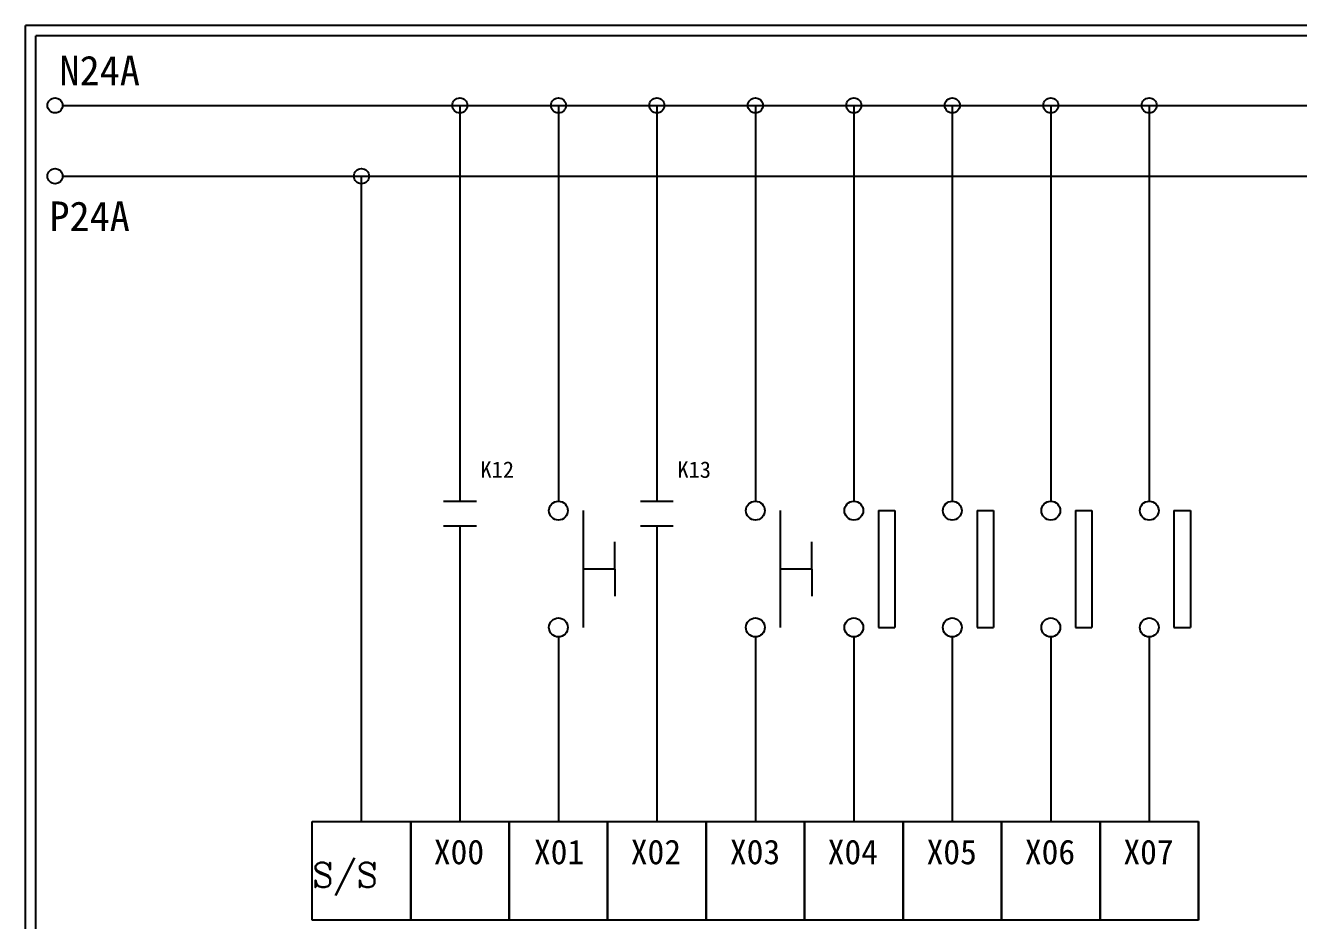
# Model space of a CAD drawing. Extents: x 275 to 668, y 265 to 816.
# Drawn here: x 274.9 to 430, y 359.8 to 468.9 of the extents above; entities that cross this region are included whole.
import ezdxf

# ---------------------------------------------------------------- set-up
doc = ezdxf.new("R2010")
doc.units = 0
doc.layers.get('0').update_dxf_attribs({"linetype": 'CONTINUOUS'})
doc.layers.add('圖框層', color=7, linetype='CONTINUOUS')
doc.layers.add('標尺寸層', color=3, linetype='CONTINUOUS')
doc.styles.add('CNS', font='romanc.shx', dxfattribs={"bigfont": 'chineset.shx'})
doc.styles.add('STSL', font='kaiu.ttf')

msp = doc.modelspace()

# ---------------------------------------------------------------- linework, layer by layer
at = {"color": 7}
for p, q in [((346.72, 402.67), (346.72, 405.98)), ((370.72, 402.67), (370.72, 405.98)), ((346.72, 402.67), (346.72, 399.36)), ((370.72, 402.67), (370.72, 399.36))]:
    msp.add_line(p, q, dxfattribs=at)
at = {"layer": '圖框層', "color": 7}
for p, q in [((561.9, 468.91), (274.9, 468.91)), ((274.9, 264.95), (274.9, 468.91)), ((560.65, 467.66), (276.15, 467.66)), ((276.15, 266.2), (276.15, 467.66))]:
    msp.add_line(p, q, dxfattribs=at)
at = {"layer": '標尺寸層', "color": 7}
for p, q in [((279.42, 459.17), (557.02, 459.17)), ((327.84, 459.17), (327.84, 410.94)), ((339.84, 459.17), (339.84, 410.94)), ((351.84, 459.17), (351.84, 410.94)), ((363.84, 459.17), (363.84, 410.94)), ((375.84, 459.17), (375.84, 410.94)), ((387.84, 459.17), (387.84, 410.94)), ((399.84, 459.17), (399.84, 410.94)), ((411.84, 459.17), (411.84, 410.94)), ((279.42, 450.55), (557.02, 450.55)), ((315.84, 371.9), (315.84, 450.55)), ((325.84, 410.94), (329.84, 410.94)), ((342.85, 409.79), (342.85, 395.56)), ((349.84, 410.94), (353.84, 410.94)), ((366.85, 409.79), (366.85, 395.56)), ((378.85, 409.79), (378.85, 395.56)), ((378.85, 409.79), (380.85, 409.79)), ((380.85, 409.79), (380.85, 395.56)), ((390.85, 409.79), (390.85, 395.56)), ((390.85, 409.79), (392.85, 409.79)), ((392.85, 409.79), (392.85, 395.56)), ((402.85, 409.79), (402.85, 395.56)), ((402.85, 409.79), (404.85, 409.79)), ((404.85, 409.79), (404.85, 395.56)), ((414.85, 409.79), (414.85, 395.56)), ((414.85, 409.79), (416.85, 409.79)), ((416.85, 409.79), (416.85, 395.56)), ((325.84, 407.94), (329.84, 407.94)), ((327.84, 407.94), (327.84, 371.9)), ((349.84, 407.94), (353.84, 407.94)), ((351.84, 407.94), (351.84, 371.9)), ((346.72, 402.67), (342.85, 402.67)), ((370.72, 402.67), (366.85, 402.67)), ((339.84, 394.41), (339.84, 371.9)), ((363.84, 394.41), (363.84, 371.9)), ((375.84, 394.41), (375.84, 371.9)), ((378.85, 395.56), (380.85, 395.56)), ((387.84, 394.41), (387.84, 371.9)), ((390.85, 395.56), (392.85, 395.56)), ((399.84, 394.41), (399.84, 371.9)), ((402.85, 395.56), (404.85, 395.56)), ((411.84, 394.41), (411.84, 371.9)), ((414.85, 395.56), (416.85, 395.56)), ((309.84, 371.9), (321.84, 371.9)), ((309.84, 359.9), (309.84, 371.9)), ((321.84, 371.9), (333.84, 371.9)), ((321.84, 359.9), (321.84, 371.9)), ((321.84, 371.9), (321.84, 359.9)), ((321.84, 359.9), (321.84, 371.9)), ((333.84, 371.9), (333.84, 359.9)), ((333.84, 371.9), (345.84, 371.9)), ((333.84, 359.9), (333.84, 371.9)), ((345.84, 371.9), (345.84, 359.9)), ((345.84, 371.9), (357.84, 371.9)), ((345.84, 359.9), (345.84, 371.9)), ((357.84, 371.9), (357.84, 359.9)), ((357.84, 371.9), (369.84, 371.9)), ((357.84, 359.9), (357.84, 371.9)), ((369.84, 371.9), (369.84, 359.9)), ((369.84, 371.9), (381.84, 371.9)), ((369.84, 359.9), (369.84, 371.9)), ((381.84, 371.9), (381.84, 359.9)), ((381.84, 371.9), (393.84, 371.9)), ((381.84, 359.9), (381.84, 371.9)), ((393.84, 371.9), (393.84, 359.9)), ((393.84, 371.9), (405.84, 371.9)), ((393.84, 359.9), (393.84, 371.9)), ((405.84, 371.9), (405.84, 359.9)), ((405.84, 371.9), (417.84, 371.9)), ((405.84, 359.9), (405.84, 371.9)), ((417.84, 371.9), (417.84, 359.9)), ((417.84, 359.9), (417.84, 371.9)), ((417.84, 359.9), (417.84, 371.9)), ((417.84, 359.9), (417.84, 371.9)), ((321.84, 359.9), (309.84, 359.9)), ((333.84, 359.9), (321.84, 359.9)), ((345.84, 359.9), (333.84, 359.9)), ((357.84, 359.9), (345.84, 359.9)), ((369.84, 359.9), (357.84, 359.9)), ((381.84, 359.9), (369.84, 359.9)), ((393.84, 359.9), (381.84, 359.9)), ((405.84, 359.9), (393.84, 359.9)), ((417.84, 359.9), (405.84, 359.9))]:
    msp.add_line(p, q, dxfattribs=at)
for centre, radius in [((278.5, 459.17), 0.92), ((327.84, 459.17), 0.92), ((339.84, 459.17), 0.92), ((351.84, 459.17), 0.92), ((363.84, 459.17), 0.92), ((375.84, 459.17), 0.92), ((387.84, 459.17), 0.92), ((399.84, 459.17), 0.92), ((411.84, 459.17), 0.92), ((278.5, 450.55), 0.92), ((315.84, 450.55), 0.92), ((339.84, 409.79), 1.15), ((363.84, 409.79), 1.15), ((375.84, 409.79), 1.15), ((387.84, 409.79), 1.15), ((399.84, 409.79), 1.15), ((411.84, 409.79), 1.15), ((339.84, 395.56), 1.15), ((363.84, 395.56), 1.15), ((375.84, 395.56), 1.15), ((387.84, 395.56), 1.15), ((399.84, 395.56), 1.15), ((411.84, 395.56), 1.15)]:
    msp.add_circle(centre, radius, dxfattribs=at)

# ---------------------------------------------------------------- texts
at = {"layer": '圖框層', "color": 7, "style": 'STSL'}
for s, height, p in [('N24A', 3.6, (279.05, 461.63)), ('P24A', 3.6, (277.82, 443.87)), ('K12', 2, (330.35, 413.79)), ('K13', 2, (354.35, 413.79))]:
    msp.add_text(s, height=height, dxfattribs=at).set_placement(p)
at = {"layer": '標尺寸層', "color": 7, "char_height": 3, "attachment_point": 1, "style": 'CNS'}
for s, heights, insert in [('\\pi2.734;{\\fMingLiU|b0|i0|c136|p49;X00}', [8.35], (321.93, 369.7)), ('\\pi2.9259;{\\fMingLiU|b0|i0|c136|p49;X01}', [8.35], (333.93, 369.7)), ('\\pi2.7318;{\\fMingLiU|b0|i0|c136|p49;X02}', [8.35], (345.93, 369.7)), ('\\pi2.8103;{\\fMingLiU|b0|i0|c136|p49;X03}', [8.35], (357.93, 369.7)), ('\\pi2.7253;{\\fMingLiU|b0|i0|c136|p49;X04}', [8.35], (369.93, 369.7)), ('\\pi2.7754;{\\fMingLiU|b0|i0|c136|p49;X05}', [8.35], (381.93, 369.7)), ('\\pi2.7536;{\\fMingLiU|b0|i0|c136|p49;X06}', [8.35], (393.93, 369.7)), ('\\pi2.758;{\\fMingLiU|b0|i0|c136|p49;X07}', [8.35], (405.93, 369.7)), ('\\PS/S', [0], (309.84, 371.9))]:
    msp.add_mtext_dynamic_manual_height_columns(s, width=12, gutter_width=32.5, heights=heights, dxfattribs=dict(at, insert=insert))

doc.saveas('drawing.dxf')
